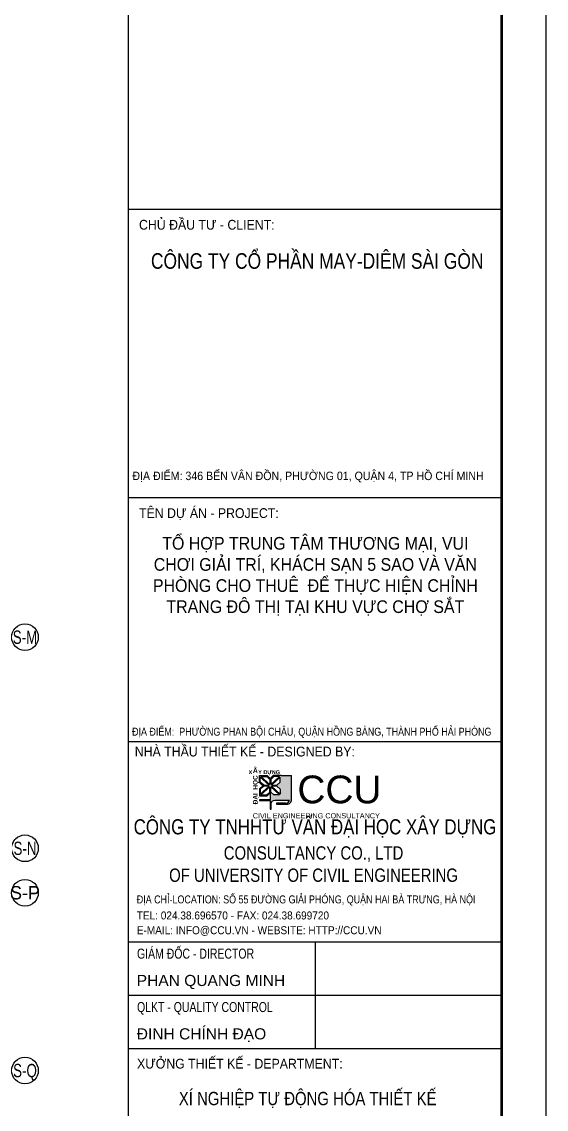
# Model space of a CAD drawing. Header units: millimetres. Extents: x -80883 to 1373228, y -532110 to 182357.
# Drawn here: x 1349616 to 1373228, y -337068 to -288134 of the extents above; entities that cross this region are included whole.
import ezdxf
from ezdxf.enums import TextEntityAlignment as Align

# ---------------------------------------------------------------- set-up
doc = ezdxf.new("R2010")
doc.units = ezdxf.units.MM
doc.header["$LTSCALE"] = 100
for name, color, linetype in [('ccu11-Dim', 8, 'Continuous'), ('KT-Dim', 8, 'Continuous'), ('Xref_ST_MBDV Cot vach 30.7.2022|Xref_ST_MBDV Cot vach 30.7.2022|Xref_ST_MBDV Cot vach 30.7.2022|Xref_ST_MBDV Cot vach 30.7.2022|A-GRID-SYM', 50, 'Continuous')]:
    doc.layers.add(name, color=color, linetype=linetype)
for name, color, linetype, lineweight in [('khung', 7, 'Continuous', 60), ('KT-Chu viet', 255, 'Continuous', 20), ('KT-Net thay', 7, 'Continuous', 15), ('TEXT', 7, 'Continuous', 5)]:
    doc.layers.add(name, color=color, linetype=linetype, lineweight=lineweight)
doc.styles.add('51KHUNG TEN$0$khung ten A1$1$Standard', font='', dxfattribs={"width": 0.9})
doc.styles.add('Arial', font='arial.ttf', dxfattribs={"width": 0.7})
doc.styles.add('HBA-Text', font='GOTHIC.TTF')
doc.styles.add('Khung ten KT A2$0$Khung A2$0$Khung A2$0$khung ten A1$1$Standard', font='')
doc.styles.add('SD-T2-B', font='arialbd.ttf')
doc.styles.get('51KHUNG TEN$0$khung ten A1$1$Standard').set_extended_font_data('.VnArialH')
doc.styles.get('Khung ten KT A2$0$Khung A2$0$Khung A2$0$khung ten A1$1$Standard').set_extended_font_data('.VnArialH')

# ---------------------------------------------------------------- blocks, each defined once
blk = doc.blocks.new('A$C067E0FED')
at = {"ltscale": 500, "true_color": 0x0e489d}
h = blk.add_hatch(color=154, dxfattribs=at)
h.dxf.hatch_style = 1
h.paths.add_polyline_path([(933, 986), (707, 985), (538, 985), (471, 921), (405, 985), (235, 985), (235, 835), (311, 766), (235, 697), (235, 547), (405, 547), (471, 611), (471, 459), (235, 459), (235, 444), (471, 444), (471, 256), (491, 256), (491, 371, -0.414197), (571, 451), (886, 452, -0.350385), (804, 386), (605, 386), (605, 363), (833, 363, 0.414214), (933, 463)])
h.paths.add_polyline_path([(687, 688), (687, 579), (497, 756), (613, 756)], flags=16)
h.paths.add_polyline_path([(613, 776), (497, 776), (687, 953), (687, 844)], flags=16)
h.paths.add_polyline_path([(671, 567), (546, 567), (481, 629), (481, 743)], flags=16)
h.paths.add_polyline_path([(481, 789), (481, 903), (546, 965), (671, 965)], flags=16)
h.paths.add_polyline_path([(461, 629), (397, 567), (271, 567), (461, 743)], flags=16)
h.paths.add_polyline_path([(461, 789), (271, 965), (397, 965), (461, 903)], flags=16)
h.paths.add_polyline_path([(446, 756), (255, 579), (255, 688), (329, 756)], flags=16)
h.paths.add_polyline_path([(446, 776), (329, 776), (255, 844), (255, 953)], flags=16)
at = {"color": 154, "ltscale": 500, "true_color": 0x0e489d}
blk.add_line((707, 985), (933, 986), dxfattribs=at)
for points in [[(235, 835), (235, 985), (405, 985), (471, 921)], [(329, 776), (255, 844), (255, 953), (446, 776)], [(461, 903), (461, 789), (271, 965), (397, 965), (461, 903)], [(707, 985), (538, 985), (471, 921)], [(481, 903), (481, 789), (671, 965), (546, 965), (481, 903)], [(613, 776), (687, 844), (687, 953), (497, 776)], [(311, 766), (235, 835)], [(311, 766), (235, 697)], [(329, 756), (255, 688), (255, 579), (446, 756)], [(461, 629), (461, 743), (271, 567), (397, 567), (461, 629)], [(329, 776), (446, 776)], [(446, 756), (329, 756)], [(481, 629), (481, 743), (671, 567), (546, 567), (481, 629)], [(497, 776), (613, 776)], [(613, 756), (687, 688), (687, 579), (497, 756)], [(613, 756), (497, 756)], [(235, 697), (235, 547)], [(235, 697), (235, 547), (405, 547), (471, 611)], [(471, 611), (471, 459)], [(471, 459), (235, 459), (235, 444), (471, 444)], [(471, 444), (471, 256)]]:
    blk.add_lwpolyline(points, dxfattribs=at)
for points in [[(804, 386), (605, 386), (605, 363), (833, 363, 0.414214), (933, 463), (933, 986)], [(471, 256), (491, 256), (491, 371, -0.414214), (571, 451), (886, 452)]]:
    blk.add_lwpolyline(points, format="xyb", dxfattribs=at)
blk.add_arc((804, 470), 84.2, 270.1432, 347.3819, dxfattribs=at)
at = {"color": 154, "ltscale": 500, "true_color": 0x0e489d, "attachment_point": 1, "style": 'Khung ten KT A2$0$Khung A2$0$Khung A2$0$khung ten A1$1$Standard'}
for s, width, insert, char_height in [('{\\fArial|b1|i0|c0|p34;Â  }', 3266, (96, 1148), 105), ('{\\fArial|b1|i0|c0|p34;X}', 3266, (2, 1101), 85), ('{\\fArial|b1|i0|c0|p34;Y DỰNG}', 3266, (211, 1101), 85), ('CCU', 237, (1060, 986), 602.6), ('CIVIL ENGINEERING CONSULTANCY', 3266, (93, 170), 112)]:
    blk.add_mtext_dynamic_manual_height_columns(s, width=width, gutter_width=17.5, heights=[0], dxfattribs=dict(at, insert=insert, char_height=char_height))
at = {"color": 154, "ltscale": 500, "true_color": 0x0e489d, "insert": (98, 363), "char_height": 100, "attachment_point": 1, "rotation": 90, "style": 'Khung ten KT A2$0$Khung A2$0$Khung A2$0$khung ten A1$1$Standard'}
blk.add_mtext_dynamic_manual_height_columns('{\\fArial|b1|i0|c0|p34;ĐẠI  HỌC }', width=3266, gutter_width=17.5, heights=[0], dxfattribs=at)
blk = doc.blocks.new('Khung ten_A1', base_point=(-3406704, 253379))
for p, q in [((74690, 58471), (74690, 1072)), ((74690, 58471), (74690, 1072)), ((74690, 35130), (83100, 35130)), ((74690, 28643), (83100, 28643)), ((74690, 23153), (83100, 23153)), ((74690, 18647), (83100, 18647)), ((78895, 18647), (78895, 16244)), ((74690, 17446), (83100, 17446)), ((74690, 17446), (83100, 17446)), ((74690, 16244), (83100, 16244)), ((74690, 16244), (83100, 16244)), ((74690, 16244), (83100, 16244)), ((74690, 16244), (83100, 16244)), ((74690, 16244), (83100, 16244)), ((74690, 16244), (83100, 16244))]:
    blk.add_line(p, q)
at = {"layer": 'Defpoints', "color": 1}
blk.add_lwpolyline([(84100, 0), (84100, 59471), (0, 59471), (0, 0)], close=True, dxfattribs=at)
at = {"layer": 'KT-Net thay', "const_width": 60}
blk.add_lwpolyline([(2700, 1071), (83100, 1071), (83100, 58471), (2700, 58471)], close=True, dxfattribs=at)
at = {"color": 1, "xscale": 1.038034279163195, "yscale": 1.038034279163195, "zscale": 1.038034279163195}
blk.add_blockref('A$C067E0FED', (77398, 21362), dxfattribs=at)
at = {"color": 2, "style": '51KHUNG TEN$0$khung ten A1$1$Standard'}
for s, height, width, p in [('chñ ®Çu t\xad - client:', 220.26, 0.9, (74934, 34667)), ('Tªn dù ¸n - project:', 220.26, 0.9, (74934, 28180)), ('nhµ thÇu thiÕt kÕ - designed by:', 220.26, 0.9, (74839, 22815)), ('®Þa chØ-LOCATION: sè 55 ®\xadêng gi¶i phãng, quËn hai bµ tr\xadng, hµ néi', 180, 0.8, (74883, 19509)), ('TEL: 024.38.696570 - FAX: 024.38.699720', 180, 0.9, (74883, 19148)), ('E-MAIL: INFO@CCU.VN - WEBSITE: HTTP://CCU.VN', 180, 0.9, (74883, 18815)), ('gi¸m ®èc - director ', 225.27, 0.75, (74889, 18266)), ('QLKT - quality control', 225.27, 0.75, (74889, 17065)), ('x¦ëng thiÕt kÕ - department:', 220.26, 0.9, (74889, 15793))]:
    blk.add_text(s, height=height, dxfattribs=dict(at, width=width)).set_placement(p)
at = {"style": '51KHUNG TEN$0$khung ten A1$1$Standard'}
for s, p in [('phan quang minh', (74883, 17650)), ('§INH CHÝNH §¹O', (74883, 16449))]:
    blk.add_text(s, height=250.3, dxfattribs=at).set_placement(p)
at = {"color": 2, "style": '51KHUNG TEN$0$khung ten A1$1$Standard', "width": 0.8}
blk.add_text('xÝ nghiÖp tù ®éng hãa thiÕt kÕ', height=300, dxfattribs=at).set_placement((78730, 15119), align=Align.MIDDLE_CENTER)
at = {"insert": (74784, 29223), "char_height": 190, "width": 8315.79, "attachment_point": 1, "style": '51KHUNG TEN$0$khung ten A1$1$Standard'}
blk.add_mtext('§ÞA ®iÓm: 346 BÕN V¢N §åN, PH¦êNG 01, QUËN 4, TP Hå CHÝ MINH', dxfattribs=at)
at = {"color": 2, "insert": (78895, 21402), "char_height": 340, "width": 8410, "attachment_point": 2, "style": '51KHUNG TEN$0$khung ten A1$1$Standard'}
blk.add_mtext('{\\W0.8;c«ng ty Tnhht\xad vÊn ®¹i häc x©y dùng\\W1; }', dxfattribs=at)
at = {"color": 4, "insert": (78862, 20794), "char_height": 300, "width": 10208.61, "attachment_point": 2, "style": '51KHUNG TEN$0$khung ten A1$1$Standard'}
blk.add_mtext('{\\W0.8;CONSULTANCY CO., LTD \\POF UNIVERSITY OF CIVIL ENGINEERING}', dxfattribs=at)
at = {"layer": 'khung', "style": 'Arial', "width": 0.8}
blk.add_text('ĐỊA ĐIỂM:  PHƯỜNG PHAN BỘI CHÂU, QUẬN HỒNG BÀNG, THÀNH PHỐ HẢI PHÒNG', height=180, dxfattribs=at).set_placement((78822, 23282), align=Align.CENTER)
at = {"layer": 'KT-Chu viet', "style": '51KHUNG TEN$0$khung ten A1$1$Standard', "width": 0.8}
blk.add_text('C¤NG TY cæ phÇn may-diªm sµI gßn', height=350.42, dxfattribs=at).set_placement((78944, 33787), align=Align.CENTER)
at = {"layer": 'TEXT', "color": 7, "insert": (78903, 26866), "char_height": 285, "attachment_point": 5, "style": 'SD-T2-B'}
blk.add_mtext_dynamic_manual_height_columns('{\\fArial|b0|i0|c0|p34;\\W0.9;TỔ HỢP TRUNG TÂM THƯƠNG MẠI, VUI CHƠI GIẢI TRÍ, KHÁCH SẠN 5 SAO VÀ VĂN PHÒNG CHO THUÊ  ĐỂ THỰC HIỆN CHỈNH TRANG ĐÔ THỊ TẠI KHU VỰC CHỢ SẮT}', width=7866.82, gutter_width=100, heights=[0], dxfattribs=at)
blk = doc.blocks.new('GRID-SYM-flat-83')
at = {"layer": 'Xref_ST_MBDV Cot vach 30.7.2022|Xref_ST_MBDV Cot vach 30.7.2022|Xref_ST_MBDV Cot vach 30.7.2022|Xref_ST_MBDV Cot vach 30.7.2022|A-GRID-SYM'}
blk.add_ellipse((0, 0), major_axis=(-900, 5), ratio=1, dxfattribs=at)
at = {"layer": 'Xref_ST_MBDV Cot vach 30.7.2022|Xref_ST_MBDV Cot vach 30.7.2022|Xref_ST_MBDV Cot vach 30.7.2022|Xref_ST_MBDV Cot vach 30.7.2022|A-GRID-SYM', "style": 'HBA-Text'}
blk.add_attdef('GRID', text='', height=900, rotation=359.63025, dxfattribs=at).set_placement((0, 0, 0), align=Align.MIDDLE_CENTER)
blk = doc.blocks.new('GRID-SYM-flat-84')
at = {"layer": 'Xref_ST_MBDV Cot vach 30.7.2022|Xref_ST_MBDV Cot vach 30.7.2022|Xref_ST_MBDV Cot vach 30.7.2022|Xref_ST_MBDV Cot vach 30.7.2022|A-GRID-SYM'}
blk.add_ellipse((0, 0), major_axis=(-900, 5), ratio=1, dxfattribs=at)
at = {"layer": 'Xref_ST_MBDV Cot vach 30.7.2022|Xref_ST_MBDV Cot vach 30.7.2022|Xref_ST_MBDV Cot vach 30.7.2022|Xref_ST_MBDV Cot vach 30.7.2022|A-GRID-SYM', "style": 'HBA-Text'}
blk.add_attdef('GRID', text='', height=900, rotation=359.63025, dxfattribs=at).set_placement((0, 0, 0), align=Align.MIDDLE_CENTER)
blk = doc.blocks.new('GRID-SYM-flat-85')
at = {"layer": 'Xref_ST_MBDV Cot vach 30.7.2022|Xref_ST_MBDV Cot vach 30.7.2022|Xref_ST_MBDV Cot vach 30.7.2022|Xref_ST_MBDV Cot vach 30.7.2022|A-GRID-SYM'}
blk.add_ellipse((0, 0), major_axis=(-900, 5), ratio=1, dxfattribs=at)
at = {"layer": 'Xref_ST_MBDV Cot vach 30.7.2022|Xref_ST_MBDV Cot vach 30.7.2022|Xref_ST_MBDV Cot vach 30.7.2022|Xref_ST_MBDV Cot vach 30.7.2022|A-GRID-SYM', "style": 'HBA-Text'}
blk.add_attdef('GRID', text='', height=900, rotation=359.63025, dxfattribs=at).set_placement((0, 0, 0), align=Align.MIDDLE_CENTER)
blk = doc.blocks.new('GRID-SYM-flat-86')
at = {"layer": 'Xref_ST_MBDV Cot vach 30.7.2022|Xref_ST_MBDV Cot vach 30.7.2022|Xref_ST_MBDV Cot vach 30.7.2022|Xref_ST_MBDV Cot vach 30.7.2022|A-GRID-SYM'}
blk.add_ellipse((0, 0), major_axis=(-900, 5), ratio=1, dxfattribs=at)
at = {"layer": 'Xref_ST_MBDV Cot vach 30.7.2022|Xref_ST_MBDV Cot vach 30.7.2022|Xref_ST_MBDV Cot vach 30.7.2022|Xref_ST_MBDV Cot vach 30.7.2022|A-GRID-SYM', "style": 'HBA-Text'}
blk.add_attdef('GRID', text='', height=900, rotation=359.63025, dxfattribs=at).set_placement((0, 0, 0), align=Align.MIDDLE_CENTER)
blk = doc.blocks.new('Grid-ST-flat-3')
at = {"layer": 'KT-Dim'}
ref = blk.add_blockref('GRID-SYM-flat-83', (426124, -72696.5), dxfattribs=dict(at, xscale=0.6666666666666665, yscale=0.6666666666666665, zscale=0.6666666666666665, rotation=0.325197994598278))
ref.add_attrib('GRID', 'S-M', dxfattribs={"layer": 'Xref_ST_MBDV Cot vach 30.7.2022|Xref_ST_MBDV Cot vach 30.7.2022|Xref_ST_MBDV Cot vach 30.7.2022|Xref_ST_MBDV Cot vach 30.7.2022|A-GRID-SYM', "height": 600, "style": 'HBA-Text', "width": 0.75}).set_placement((426124, -72696.5), align=Align.MIDDLE_CENTER)
ref = blk.add_blockref('GRID-SYM-flat-84', (426124, -82196.5), dxfattribs=dict(at, xscale=0.6666666666666665, yscale=0.6666666666666665, zscale=0.6666666666666665, rotation=0.325197994598278))
ref.add_attrib('GRID', 'S-N', dxfattribs={"layer": 'Xref_ST_MBDV Cot vach 30.7.2022|Xref_ST_MBDV Cot vach 30.7.2022|Xref_ST_MBDV Cot vach 30.7.2022|Xref_ST_MBDV Cot vach 30.7.2022|A-GRID-SYM', "height": 600, "style": 'HBA-Text', "width": 0.75}).set_placement((426124, -82196.5), align=Align.MIDDLE_CENTER)
at = {"layer": 'KT-Dim', "xscale": 0.6666666666666665, "yscale": 0.6666666666666665, "zscale": 0.6666666666666665, "rotation": 0.325197994598278}
blk.add_blockref('GRID-SYM-flat-85', (426124, -84196.5), dxfattribs=at).add_auto_attribs({'GRID': 'S-P'})
at = {"layer": 'KT-Dim'}
ref = blk.add_blockref('GRID-SYM-flat-86', (426124, -92196.5), dxfattribs=dict(at, xscale=0.6666666666666665, yscale=0.6666666666666665, zscale=0.6666666666666665, rotation=0.325197994598278))
ref.add_attrib('GRID', 'S-Q', dxfattribs={"layer": 'Xref_ST_MBDV Cot vach 30.7.2022|Xref_ST_MBDV Cot vach 30.7.2022|Xref_ST_MBDV Cot vach 30.7.2022|Xref_ST_MBDV Cot vach 30.7.2022|A-GRID-SYM', "height": 600, "style": 'HBA-Text', "width": 0.75}).set_placement((426124, -92196.5), align=Align.MIDDLE_CENTER)

msp = doc.modelspace()

# ---------------------------------------------------------------- block references
msp.add_blockref('Grid-ST-flat-3', (923638.3, -243129.8))
at = {"layer": 'ccu11-Dim', "xscale": 2.000000000621877, "yscale": 2.000000000621877, "zscale": 2.000000000621877}
msp.add_blockref('Khung ten_A1', (-5608380.1, 139934.6), dxfattribs=at)

doc.saveas('drawing.dxf')
